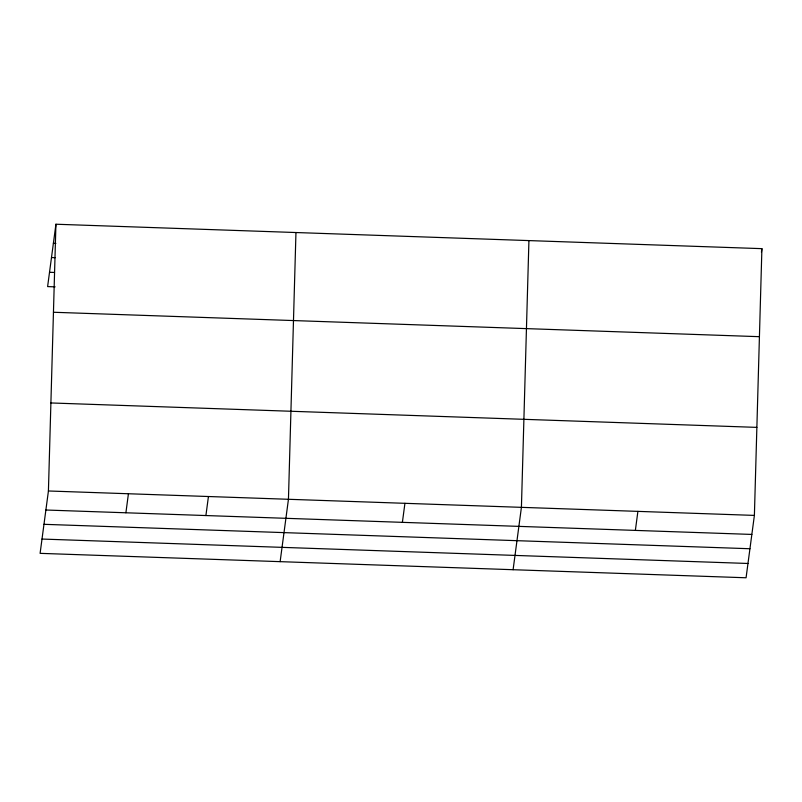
<?xml version="1.0" encoding="UTF-8"?>
<svg xmlns="http://www.w3.org/2000/svg" width="802" height="802" viewBox="0 0 802 802"><rect width="100%" height="100%" fill="white"/><g stroke="black" fill="none" stroke-linecap="round" stroke-linejoin="round"><path stroke-width="1.2" d="M48.421 490.984L55.929 224.229L761.9 248.65L754.391 515.405L746.071 577.771L40.1 553.35L48.421 490.984L754.391 515.405M295.958 232.53L288.449 499.285L280.129 561.661M528.929 240.59L521.42 507.345L513.1 569.711M55.929 224.229L47.609 286.595L55.117 286.855M125.894 512.779L128.43 493.751M205.903 515.546L208.44 496.518M402.393 522.343L404.93 503.315M635.364 530.403L637.901 511.375M761.429 252.209L761.9 248.65M53.393 243.257L55.899 243.337M51.488 257.552L55.238 257.683M49.523 272.289L54.526 272.459M53.453 312.259L759.424 336.68M50.897 402.955L756.867 427.376M45.884 510.012L751.845 534.433M43.97 524.318L749.94 548.738M42.005 539.054L747.975 563.475"/></g></svg>
